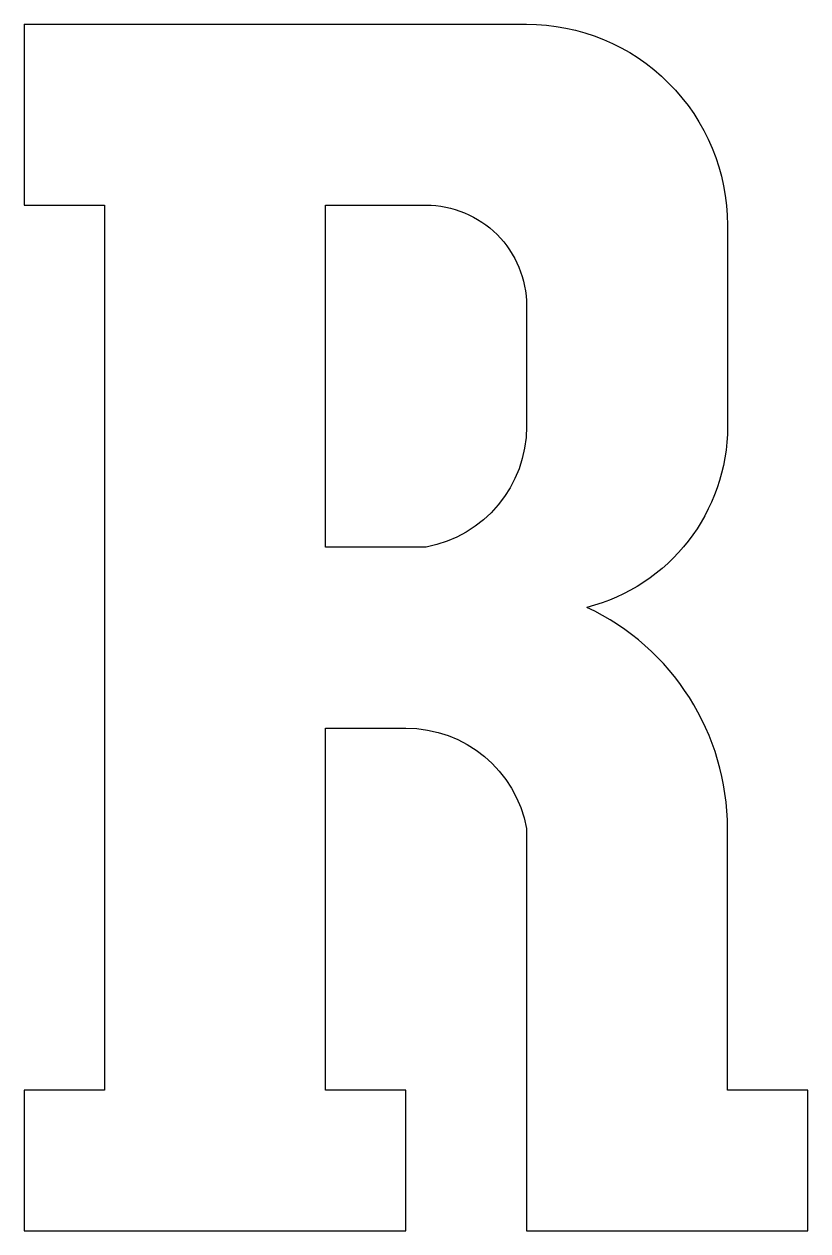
# Model space of a CAD drawing. Header units: inches. Extents: x 0 to 13, y 0 to 20.
import ezdxf

# ---------------------------------------------------------------- set-up
doc = ezdxf.new("R2010")
doc.units = ezdxf.units.IN
doc.header["$MEASUREMENT"] = 0
doc.layers.add('LETTERE', color=7, linetype='Continuous')

msp = doc.modelspace()

# ---------------------------------------------------------------- linework, layer by layer
at = {"layer": 'LETTERE', "color": 1}
for points in [[(0, 20), (0, 17), (1.333, 17), (1.333, 2.333), (0, 2.333), (0, 0), (6.333, 0), (6.333, 2.333), (5, 2.333), (5, 8.333), (6.333, 8.333, -0.36205), (8.333, 6.667, 2.414214)], [(0, 20), (8.333, 20, -0.414214), (11.667, 16.667)], [(5, 17), (6.667, 17, -0.414214), (8.333, 15.333, 1)], [(11.667, 16.667), (11.667, 13.333, -0.343108), (9.333, 10.333, 8)], [(8.333, 15.333), (8.333, 13.333, -0.36205), (6.667, 11.333, 0.142109)], [(11.667, 6.667, 0.291201), (9.333, 10.333, -4.5)], [(8.333, 6.667), (8.333, 0), (13, 0), (13, 2.333), (11.667, 2.333), (11.667, 6.667, 0.254994)]]:
    msp.add_lwpolyline(points, format="xyb", dxfattribs=at)
for points in [[(5, 11.333), (5, 17)], [(6.667, 11.333), (5, 11.333)]]:
    msp.add_lwpolyline(points, dxfattribs=at)

doc.saveas('drawing.dxf')
